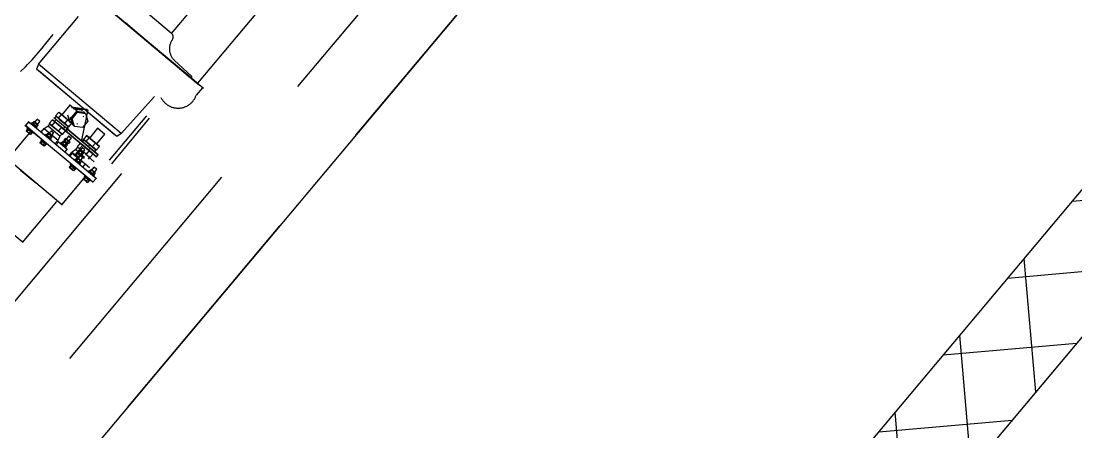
# Model space of a CAD drawing. Header units: millimetres. Extents: x 834140250 to 834644390, y 817877047 to 817987022.
# Drawn here: x 834540721 to 834541835, y 817953821 to 817954255 of the extents above; entities that cross this region are included whole.
import ezdxf

# ---------------------------------------------------------------- set-up
doc = ezdxf.new("R2010")
doc.units = ezdxf.units.MM
doc.header["$LTSCALE"] = 1000
doc.header["$MEASUREMENT"] = 0
doc.linetypes.add('3B52X-MAGP-P-L000_XB$0$HIDDEN', pattern=[0.375, 0.25, -0.125])
doc.layers.get('Defpoints').update_dxf_attribs({"color": 150})
for name, color, linetype in [('3B52X-MAGP-P-L000_XB$0$VPA060_Hatch', 252, 'Continuous'), ('3B52X-MAGP-P-L000_XB$0$VPA060_Hatch FRP', 250, 'Continuous'), ('3B52X-MAGP-P-L000_XB$0$VPA223_Wall-Block', 6, 'Continuous'), ('3B52X-MAGP-P-L000_XB$0$VPA500_Equipment', 9, 'Continuous'), ('3B52X-MAGP-P-L000_XB$0$VPA500_Plinth', 7, 'Continuous')]:
    doc.layers.add(name, color=color, linetype=linetype)

# ---------------------------------------------------------------- blocks, each defined once
blk = doc.blocks.new('3B52X-MAGP-P-L000_XB$0$A$C158534F2')
at = {"layer": '3B52X-MAGP-P-L000_XB$0$VPA060_Hatch FRP'}
h = blk.add_hatch(dxfattribs=at)
h.set_pattern_fill('ANSI37', color=256, scale=600)
h.set_pattern_definition([(5, (834233018.78, 817928326.99), (-6.5367, 74.7146), []), (95, (834233018.78, 817928326.99), (-74.7146, -6.5367), [])])
h.paths.add_polyline_path([(834230316.3, 817931834.8), (834230316.3, 817931834.8), (834228387.9, 817929536.7), (834228311.3, 817929600.9), (834232045.9, 817934051.7), (834230609.6, 817935256.9), (834230673.9, 817935333.5), (834234025.3, 817932521.3), (834233961, 817932444.7), (834232122.5, 817933987.4)])
blk = doc.blocks.new('GFA_GF')
at = {"layer": '3B52X-MAGP-P-L000_XB$0$VPA223_Wall-Block', "color": 253}
blk.add_lwpolyline([(-7969.4, 22061.6), (-8046, 22125.9), (-4311.4, 26576.6), (-5786.1, 27814), (-5721.8, 27890.6), (-2332.1, 25046.2), (-2396.3, 24969.6), (-4234.8, 26512.3), (-5976.8, 24436.3), (-3678.7, 22508), (-3215.9, 23059.5), (-3139.2, 22995.3), (-3730.6, 22290.5), (-3807.2, 22354.8), (-3742.9, 22431.4), (-6041.1, 24359.7), (-7969.4, 22061.6)], dxfattribs=at)
at = {"layer": '3B52X-MAGP-P-L000_XB$0$VPA500_Equipment', "color": 253, "linetype": '3B52X-MAGP-P-L000_XB$0$HIDDEN'}
for p, q in [((-5815.7, 25880.7), (-7422.6, 23965.6)), ((-6162.3, 25597.2), (-7486.5, 24019.2)), ((-6690.1, 25223.5), (-6568.2, 25121.2)), ((-6568.1, 25121.3), (-6690, 25223.6)), ((-6570.1, 25123), (-6688, 25221.9)), ((-6591.5, 25170.9), (-6637.2, 25209.2)), ((-6591.5, 25170.9), (-6566.7, 25200.5)), ((-6732.2, 25138.2), (-6690, 25188.6)), ((-6647.1, 25187.5), (-6642.1, 25183.3)), ((-6643, 25184), (-6640.4, 25181.9)), ((-6642.6, 25183.7), (-6636.9, 25179)), ((-6642.1, 25183.3), (-6639.6, 25181.2)), ((-6641.8, 25183.1), (-6637.7, 25179.6)), ((-6618.4, 25163.4), (-6640.4, 25181.9)), ((-6639.6, 25181.2), (-6633.5, 25176.1)), ((-6631.1, 25174.1), (-6633.5, 25176.1)), ((-6631.1, 25174.1), (-6609.2, 25155.7)), ((-6618.4, 25163.4), (-6615.8, 25161.2)), ((-6609.5, 25155.9), (-6615.8, 25161.2)), ((-6613.1, 25158.9), (-6607.4, 25154.2)), ((-6612.4, 25158.3), (-6608.2, 25154.8)), ((-6607.1, 25153.9), (-6609.5, 25155.9)), ((-6606.6, 25153.5), (-6609.2, 25155.7)), ((-6602.6, 25150.2), (-6607.1, 25153.9)), ((-6606.6, 25153.5), (-6600.2, 25148.1)), ((-6604.7, 25151.9), (-6599.1, 25147.2)), ((-6604, 25151.3), (-6599.8, 25147.8)), ((-6602.6, 25150.2), (-6600.9, 25148.7)), ((-6582.7, 25133.4), (-6600.9, 25148.7)), ((-6600.2, 25148.1), (-6597.9, 25146.2)), ((-6732.2, 25138.2), (-6734.4, 25133.2)), ((-6644.9, 25065), (-6732.2, 25138.2)), ((-6597.9, 25146.2), (-6594.1, 25143)), ((-6592.7, 25141.8), (-6594.1, 25143)), ((-6592.7, 25141.8), (-6576.4, 25128.1)), ((-6570.3, 25125.3), (-6588.8, 25142.5)), ((-6649.5, 25061.9), (-6734.4, 25133.2)), ((-6652.2, 25064.2), (-6731.6, 25130.8)), ((-6582.7, 25133.4), (-6580.2, 25131.3)), ((-6581.5, 25132.4), (-6575.8, 25127.7)), ((-6580.7, 25131.8), (-6576.6, 25128.3)), ((-6574.2, 25126.3), (-6580.2, 25131.3)), ((-6576.4, 25128.1), (-6570.7, 25123.4)), ((-6574, 25126.2), (-6576.4, 25128.1)), ((-6575.7, 25127.5), (-6571.5, 25124)), ((-6572.7, 25125), (-6574.2, 25126.3)), ((-6574, 25126.2), (-6568.5, 25121.5)), ((-6570.1, 25123), (-6570.3, 25125.3)), ((-6571.2, 25123.8), (-6572.7, 25125)), ((-6571.8, 25124.3), (-6571.3, 25123.9)), ((-6563.3, 25117.2), (-6571.3, 25123.9)), ((-6568.1, 25121.3), (-6570.1, 25123)), ((-6568.5, 25121.5), (-6567.2, 25120.4)), ((-6567.6, 25120.8), (-6562, 25116.1)), ((-6567.4, 25120.6), (-6567, 25120.3)), ((-6566.3, 25119.7), (-6567.2, 25120.4)), ((-6567.1, 25120.4), (-6562.1, 25116.1)), ((-6566.9, 25120.2), (-6562.7, 25116.7)), ((-6563.3, 25117.2), (-6561.7, 25115.9)), ((-6560.8, 25115.1), (-6562.1, 25116.1)), ((-6558.2, 25112.9), (-6561.7, 25115.9)), ((-6558, 25112.8), (-6560.8, 25115.1)), ((-6644.9, 25065), (-6609.6, 25104.1)), ((-6558.9, 25113.5), (-6565.6, 25105.5)), ((-6558.1, 25112.8), (-6558.2, 25112.9)), ((-6699, 25095.2), (-6707.7, 25084.9)), ((-6691.4, 25088.8), (-6699.3, 25095.5)), ((-6697.8, 25093.1), (-6680.8, 25090.7)), ((-6697, 25092.5), (-6680.1, 25090.1)), ((-6702, 25070), (-6715.9, 25081.7)), ((-6713.7, 25083.2), (-6715.4, 25081.2)), ((-6700.4, 25072), (-6714.3, 25083.7)), ((-6710.8, 25087.5), (-6714.1, 25083.6)), ((-6711.5, 25081.3), (-6714.1, 25083.6)), ((-6714.1, 25083.6), (-6710, 25080)), ((-6708.2, 25085.3), (-6711.5, 25081.3)), ((-6704.7, 25075.6), (-6711.5, 25081.3)), ((-6708.2, 25085.3), (-6710.8, 25087.5)), ((-6710.8, 25087.5), (-6706.6, 25084)), ((-6698, 25076.8), (-6710, 25086.8)), ((-6701.4, 25079.6), (-6708.2, 25085.3)), ((-6700, 25078.5), (-6708, 25085.1)), ((-6700, 25078.5), (-6708, 25085.1)), ((-6706.6, 25084), (-6699.8, 25078.3)), ((-6698.7, 25076.4), (-6701.3, 25084.5)), ((-6691.7, 25089), (-6700.3, 25078.7)), ((-6696.7, 25080.7), (-6698.3, 25081.9)), ((-6695.6, 25073.9), (-6698.3, 25081.9)), ((-6696.7, 25080.7), (-6691, 25087.5)), ((-6694.1, 25072.6), (-6696.7, 25080.7)), ((-6695.5, 25091.4), (-6687.1, 25090.2)), ((-6691, 25087.5), (-6692.5, 25088.8)), ((-6692.5, 25088.8), (-6684.1, 25087.6)), ((-6691, 25087.5), (-6682.6, 25086.4)), ((-6685.6, 25088.9), (-6687.1, 25090.2)), ((-6680.1, 25090.1), (-6686.4, 25059.9)), ((-6685, 25083.5), (-6684.3, 25082.8)), ((-6684, 25087.7), (-6684.8, 25088.4)), ((-6682.6, 25086.4), (-6684.1, 25087.6)), ((-6682.6, 25086.4), (-6680, 25078.3)), ((-6657.1, 25036.8), (-6617.8, 25083.7)), ((-6654.7, 25033.2), (-6615, 25081.4)), ((-6746.6, 25073.9), (-6742.9, 25070.9)), ((-6742.8, 25077.5), (-6746.1, 25073.6)), ((-6731.4, 25061.2), (-6746.1, 25073.6)), ((-6743.7, 25069.9), (-6745.4, 25067.9)), ((-6738.5, 25065.5), (-6744.4, 25070.5)), ((-6743.3, 25071.3), (-6744.2, 25070.3)), ((-6742.8, 25069.1), (-6743.7, 25069.9)), ((-6743.7, 25069.9), (-6742.3, 25068.7)), ((-6743.2, 25077.9), (-6739.5, 25074.8)), ((-6728.1, 25065.2), (-6742.8, 25077.5)), ((-6739.2, 25076.2), (-6740, 25075.2)), ((-6733.5, 25071.4), (-6739.4, 25076.4)), ((-6737, 25077.8), (-6738.7, 25075.8)), ((-6737.8, 25075.1), (-6738.7, 25075.8)), ((-6738.7, 25075.8), (-6737.3, 25074.6)), ((-6736.2, 25077.1), (-6737.8, 25075.1)), ((-6735.6, 25073.2), (-6737.8, 25075.1)), ((-6737.3, 25074.6), (-6735, 25072.7)), ((-6737, 25077.8), (-6735.6, 25076.6)), ((-6736.2, 25077.1), (-6737, 25077.8)), ((-6732.8, 25074.2), (-6736.8, 25077.6)), ((-6733.3, 25074.6), (-6736.3, 25077.1)), ((-6733.9, 25075.2), (-6736.2, 25077.1)), ((-6736.1, 25077), (-6733.6, 25080)), ((-6735.6, 25076.6), (-6733.4, 25074.7)), ((-6733.9, 25075.2), (-6735.6, 25073.2)), ((-6734.2, 25072), (-6735.6, 25073.2)), ((-6735, 25072.7), (-6734.2, 25072)), ((-6733.7, 25071.6), (-6734.5, 25070.6)), ((-6732.5, 25074), (-6734.2, 25072)), ((-6732.5, 25074), (-6733.9, 25075.2)), ((-6730.8, 25077.6), (-6733.8, 25080.1)), ((-6733.4, 25074.7), (-6730.9, 25077.7)), ((-6733.4, 25074.7), (-6732.5, 25074)), ((-6729.5, 25066.4), (-6726.1, 25070.3)), ((-6726.1, 25070.3), (-6722.1, 25073.3)), ((-6711.4, 25057.6), (-6726.1, 25069.9)), ((-6720.4, 25075.3), (-6722.1, 25073.3)), ((-6709.2, 25062.1), (-6722, 25072.8)), ((-6707, 25064.1), (-6720.9, 25075.7)), ((-6717.5, 25079.6), (-6720.8, 25075.6)), ((-6720.8, 25075.6), (-6716.6, 25072.1)), ((-6718.2, 25073.4), (-6720.8, 25075.6)), ((-6714.8, 25077.4), (-6718.2, 25073.4)), ((-6711.4, 25067.7), (-6718.2, 25073.4)), ((-6714.8, 25077.4), (-6717.5, 25079.6)), ((-6717.5, 25079.6), (-6713.3, 25076.1)), ((-6716.6, 25072.1), (-6709.8, 25066.4)), ((-6705.7, 25069.7), (-6715.6, 25078)), ((-6713.6, 25079.7), (-6715.2, 25077.7)), ((-6708, 25071.7), (-6714.8, 25077.4)), ((-6704, 25071.7), (-6714, 25080)), ((-6713.3, 25076.1), (-6706.5, 25070.4)), ((-6708, 25071.7), (-6711.4, 25067.7)), ((-6710, 25080), (-6703.1, 25074.3)), ((-6703.8, 25068.1), (-6708, 25071.7)), ((-6706.5, 25070.4), (-6703.8, 25068.1)), ((-6704.4, 25072), (-6706.1, 25070)), ((-6701.4, 25079.6), (-6704.7, 25075.6)), ((-6700.5, 25072.1), (-6704.7, 25075.6)), ((-6703.1, 25074.3), (-6700.5, 25072.1)), ((-6700.9, 25072.4), (-6702.6, 25070.5)), ((-6697.2, 25076.1), (-6701.4, 25079.6)), ((-6697.2, 25076.1), (-6700.5, 25072.1)), ((-6699.8, 25078.3), (-6697.2, 25076.1)), ((-6695.7, 25073.8), (-6696.5, 25074.5)), ((-6694.1, 25072.6), (-6695.6, 25073.9)), ((-6685.7, 25071.4), (-6694.1, 25072.6)), ((-6691.7, 25075.5), (-6690.9, 25074.9)), ((-6680, 25078.3), (-6685.7, 25071.4)), ((-6669.7, 25070.6), (-6678.3, 25060.3)), ((-6662, 25064.2), (-6670, 25070.8)), ((-6764.7, 25037.9), (-6739.5, 25068)), ((-6744.5, 25067.1), (-6745.4, 25067.9)), ((-6745.4, 25067.9), (-6744, 25066.7)), ((-6741.1, 25064.3), (-6745.1, 25067.6)), ((-6742.8, 25069.1), (-6744.5, 25067.1)), ((-6742.2, 25065.2), (-6744.5, 25067.1)), ((-6744, 25066.7), (-6741.7, 25064.8)), ((-6740.6, 25067.2), (-6742.8, 25069.1)), ((-6742.3, 25068.7), (-6740, 25066.8)), ((-6740.6, 25067.2), (-6742.2, 25065.2)), ((-6740.8, 25064.1), (-6742.2, 25065.2)), ((-6741.7, 25064.8), (-6740.8, 25064.1)), ((-6739.2, 25066), (-6740.8, 25064.1)), ((-6739.2, 25066), (-6740.6, 25067.2)), ((-6740, 25066.8), (-6739.2, 25066)), ((-6739.8, 25068.2), (-6738.5, 25067.2)), ((-6739.5, 25068), (-6729.8, 25059.9)), ((-6737.8, 25066.6), (-6738.7, 25065.6)), ((-6723.6, 25054.7), (-6731.4, 25061.2)), ((-6728.7, 25058.9), (-6729.5, 25057.9)), ((-6720.3, 25058.7), (-6728.1, 25065.2)), ((-6724.5, 25063.9), (-6725.3, 25062.9)), ((-6718.8, 25059.1), (-6724.7, 25064.1)), ((-6722.3, 25065.5), (-6724, 25063.5)), ((-6724, 25063.5), (-6722.6, 25062.3)), ((-6723.1, 25062.8), (-6724, 25063.5)), ((-6721.5, 25064.7), (-6723.1, 25062.8)), ((-6720.9, 25060.8), (-6723.1, 25062.8)), ((-6722.6, 25062.3), (-6720.3, 25060.4)), ((-6721.5, 25064.7), (-6722.3, 25065.5)), ((-6722.3, 25065.5), (-6721, 25064.3)), ((-6718.1, 25061.9), (-6722.1, 25065.2)), ((-6718.6, 25062.3), (-6721.6, 25064.8)), ((-6721.5, 25064.7), (-6719, 25067.7)), ((-6719.2, 25062.8), (-6721.5, 25064.7)), ((-6721, 25064.3), (-6718.7, 25062.4)), ((-6719.2, 25062.8), (-6720.9, 25060.8)), ((-6719.5, 25059.7), (-6720.9, 25060.8)), ((-6720.3, 25060.4), (-6719.5, 25059.7)), ((-6674.7, 25020.4), (-6720.3, 25058.7)), ((-6719, 25059.3), (-6719.8, 25058.3)), ((-6717.8, 25061.7), (-6719.5, 25059.7)), ((-6717.8, 25061.7), (-6719.2, 25062.8)), ((-6716.1, 25065.3), (-6719.1, 25067.8)), ((-6718.7, 25062.4), (-6716.2, 25065.4)), ((-6718.7, 25062.4), (-6717.8, 25061.7)), ((-6711.5, 25058), (-6709.2, 25062.5)), ((-6707.2, 25064.2), (-6711.4, 25067.7)), ((-6709.8, 25066.4), (-6707.2, 25064.2)), ((-6707.6, 25064.5), (-6709.2, 25062.5)), ((-6703.8, 25068.1), (-6707.2, 25064.2)), ((-6703.7, 25060), (-6705.4, 25058)), ((-6702.8, 25059.2), (-6704.5, 25057.3)), ((-6704.1, 25068.3), (-6689.3, 25055.9)), ((-6679.3, 25047.6), (-6704.1, 25068.3)), ((-6702.8, 25059.2), (-6703.7, 25060)), ((-6703.7, 25060), (-6702.3, 25058.8)), ((-6699.4, 25056.4), (-6703.4, 25059.7)), ((-6699.9, 25056.8), (-6702.9, 25059.3)), ((-6702.8, 25059.2), (-6700.3, 25062.2)), ((-6700.6, 25057.3), (-6702.8, 25059.2)), ((-6702.3, 25058.8), (-6700, 25056.9)), ((-6677.6, 25049.5), (-6701.3, 25069.4)), ((-6701.3, 25069.4), (-6686.5, 25057)), ((-6697.4, 25059.8), (-6700.4, 25062.3)), ((-6700.1, 25056.9), (-6697.6, 25059.9)), ((-6684.4, 25058.6), (-6686.1, 25056.6)), ((-6671, 25047.4), (-6684.9, 25059)), ((-6681.5, 25062.9), (-6684.8, 25058.9)), ((-6682.2, 25056.7), (-6684.8, 25058.9)), ((-6684.8, 25058.9), (-6680.6, 25055.4)), ((-6678.8, 25060.7), (-6682.2, 25056.7)), ((-6678.8, 25060.7), (-6681.5, 25062.9)), ((-6681.5, 25062.9), (-6677.3, 25059.4)), ((-6668.7, 25052.2), (-6680.6, 25062.2)), ((-6672, 25055), (-6678.8, 25060.7)), ((-6670.7, 25053.9), (-6678.6, 25060.5)), ((-6670.7, 25053.9), (-6678.6, 25060.5)), ((-6670.7, 25053.9), (-6678.6, 25060.5)), ((-6677.3, 25059.4), (-6670.5, 25053.7)), ((-6662.3, 25064.4), (-6671, 25054.1)), ((-6644.9, 25065), (-6649.5, 25061.9)), ((-6729, 25057.5), (-6730.7, 25055.5)), ((-6729.8, 25054.8), (-6730.7, 25055.5)), ((-6730.7, 25055.5), (-6729.3, 25054.4)), ((-6726.4, 25052), (-6730.4, 25055.3)), ((-6728.1, 25056.8), (-6729.8, 25054.8)), ((-6727.5, 25052.9), (-6729.8, 25054.8)), ((-6723.8, 25053.1), (-6729.7, 25058.1)), ((-6729.3, 25054.4), (-6727, 25052.5)), ((-6728.1, 25056.8), (-6729, 25057.5)), ((-6729, 25057.5), (-6727.6, 25056.4)), ((-6725.9, 25054.9), (-6728.1, 25056.8)), ((-6727.6, 25056.4), (-6725.3, 25054.5)), ((-6725.9, 25054.9), (-6727.5, 25052.9)), ((-6726.1, 25051.7), (-6727.5, 25052.9)), ((-6727, 25052.5), (-6726.1, 25051.7)), ((-6724.5, 25053.7), (-6726.1, 25051.7)), ((-6724.5, 25053.7), (-6725.9, 25054.9)), ((-6725.3, 25054.5), (-6724.5, 25053.7)), ((-6723.2, 25054.3), (-6724, 25053.3)), ((-6678, 25016.4), (-6723.6, 25054.7)), ((-6714.8, 25054.1), (-6711.5, 25058)), ((-6713.5, 25053), (-6711, 25056)), ((-6701.5, 25047.9), (-6711.4, 25056.3)), ((-6703.4, 25049.6), (-6709.4, 25054.6)), ((-6708.3, 25055.4), (-6709.2, 25054.4)), ((-6702.6, 25050.6), (-6708.6, 25055.6)), ((-6706.2, 25057), (-6707.9, 25055)), ((-6707.9, 25055), (-6706.5, 25053.8)), ((-6707, 25054.3), (-6707.9, 25055)), ((-6705.3, 25056.3), (-6707, 25054.3)), ((-6704.7, 25052.4), (-6707, 25054.3)), ((-6706.5, 25053.8), (-6704.2, 25051.9)), ((-6705.3, 25056.3), (-6706.2, 25057)), ((-6706.2, 25057), (-6704.8, 25055.8)), ((-6701.9, 25053.4), (-6705.9, 25056.8)), ((-6705.8, 25056.6), (-6704.9, 25057.6)), ((-6705.4, 25058), (-6704, 25056.8)), ((-6704.5, 25057.3), (-6705.4, 25058)), ((-6703.1, 25054.4), (-6705.3, 25056.3)), ((-6701.1, 25054.4), (-6705.1, 25057.7)), ((-6704.8, 25055.8), (-6702.5, 25053.9)), ((-6703.1, 25054.4), (-6704.7, 25052.4)), ((-6703.3, 25051.2), (-6704.7, 25052.4)), ((-6702.2, 25055.3), (-6704.5, 25057.3)), ((-6704.3, 25045.3), (-6701.8, 25048.3)), ((-6704.2, 25051.9), (-6703.3, 25051.2)), ((-6704, 25056.8), (-6701.7, 25054.9)), ((-6702.8, 25050.8), (-6703.7, 25049.8)), ((-6701.7, 25053.2), (-6703.3, 25051.2)), ((-6701.7, 25053.2), (-6703.1, 25054.4)), ((-6702.5, 25053.9), (-6701.7, 25053.2)), ((-6700.6, 25057.3), (-6702.2, 25055.3)), ((-6700.8, 25054.2), (-6702.2, 25055.3)), ((-6702.1, 25053.6), (-6701.3, 25054.5)), ((-6701.7, 25054.9), (-6700.8, 25054.2)), ((-6699.2, 25056.2), (-6700.8, 25054.2)), ((-6699.2, 25056.2), (-6700.6, 25057.3)), ((-6700, 25056.9), (-6699.2, 25056.2)), ((-6696.8, 25045.7), (-6692.7, 25048.7)), ((-6691.1, 25050.7), (-6692.7, 25048.7)), ((-6692.7, 25048.2), (-6690.3, 25046.2)), ((-6688.1, 25055), (-6691.5, 25051)), ((-6688.8, 25048.8), (-6691.5, 25051)), ((-6689.3, 25047.9), (-6691, 25045.9)), ((-6689.3, 25055.9), (-6670.8, 25040.5)), ((-6688.4, 25047.2), (-6689.3, 25047.9)), ((-6689.3, 25047.9), (-6687.9, 25046.7)), ((-6685.1, 25044.3), (-6689, 25047.7)), ((-6685.5, 25052.8), (-6688.8, 25048.8)), ((-6682, 25043.1), (-6688.8, 25048.8)), ((-6685.6, 25044.8), (-6688.5, 25047.3)), ((-6688.4, 25047.2), (-6685.9, 25050.1)), ((-6685.5, 25052.8), (-6688.1, 25055)), ((-6688.1, 25055), (-6683.9, 25051.4)), ((-6672.7, 25045.4), (-6686.6, 25057.1)), ((-6686.5, 25057), (-6669.2, 25042.4)), ((-6683.1, 25047.7), (-6686, 25050.2)), ((-6685.7, 25044.8), (-6683.2, 25047.8)), ((-6678.7, 25047), (-6685.5, 25052.8)), ((-6683.9, 25051.4), (-6677.1, 25045.7)), ((-6675.4, 25051), (-6682.2, 25056.7)), ((-6680.6, 25055.4), (-6673.8, 25049.7)), ((-6678, 25053.2), (-6679.7, 25051.2)), ((-6679.3, 25047.6), (-6677.6, 25049.5)), ((-6670.8, 25040.5), (-6679.3, 25047.6)), ((-6669.2, 25042.4), (-6677.6, 25049.5)), ((-6672, 25055), (-6675.4, 25051)), ((-6671.2, 25047.5), (-6675.4, 25051)), ((-6673.8, 25049.7), (-6671.2, 25047.5)), ((-6671.6, 25047.8), (-6673.2, 25045.8)), ((-6667.8, 25051.5), (-6672, 25055)), ((-6667.8, 25051.5), (-6671.2, 25047.5)), ((-6670.5, 25053.7), (-6667.8, 25051.5)), ((-6700.1, 25041.7), (-6696.8, 25045.7)), ((-6699.1, 25040.9), (-6696.6, 25043.9)), ((-6687.1, 25035.9), (-6697, 25044.2)), ((-6696.7, 25045.2), (-6693.4, 25042.5)), ((-6689.1, 25037.5), (-6695, 25042.5)), ((-6694, 25043.3), (-6694.8, 25042.4)), ((-6688.7, 25032.1), (-6694.6, 25037.1)), ((-6693.6, 25037.9), (-6694.4, 25036.9)), ((-6687.8, 25033.1), (-6693.8, 25038.1)), ((-6691.8, 25044.9), (-6693.5, 25042.9)), ((-6692.6, 25042.2), (-6693.5, 25042.9)), ((-6693.5, 25042.9), (-6692.1, 25041.8)), ((-6691.4, 25039.5), (-6693.1, 25037.5)), ((-6693.1, 25037.5), (-6691.7, 25036.4)), ((-6692.2, 25036.8), (-6693.1, 25037.5)), ((-6690.9, 25044.2), (-6692.6, 25042.2)), ((-6690.3, 25040.3), (-6692.6, 25042.2)), ((-6690.5, 25038.8), (-6692.2, 25036.8)), ((-6689.9, 25034.9), (-6692.2, 25036.8)), ((-6692.1, 25041.8), (-6689.8, 25039.9)), ((-6690.9, 25044.2), (-6691.8, 25044.9)), ((-6691.8, 25044.9), (-6690.4, 25043.8)), ((-6691.7, 25036.4), (-6689.4, 25034.5)), ((-6691.5, 25044.7), (-6687.7, 25041.4)), ((-6691.4, 25044.6), (-6690.6, 25045.6)), ((-6691.4, 25039.5), (-6690, 25038.3)), ((-6690.5, 25038.8), (-6691.4, 25039.5)), ((-6687.2, 25035.9), (-6691.1, 25039.3)), ((-6690.1, 25045.2), (-6691, 25045.9)), ((-6691, 25045.9), (-6689.6, 25044.8)), ((-6688.7, 25042.3), (-6690.9, 25044.2)), ((-6690.7, 25045.7), (-6686.8, 25042.4)), ((-6687.7, 25036.4), (-6690.6, 25038.9)), ((-6690.5, 25038.8), (-6688, 25041.7)), ((-6688.3, 25036.9), (-6690.5, 25038.8)), ((-6690.4, 25043.8), (-6688.2, 25041.9)), ((-6688.7, 25042.3), (-6690.3, 25040.3)), ((-6688.9, 25039.1), (-6690.3, 25040.3)), ((-6688.4, 25047.2), (-6690.1, 25045.2)), ((-6687.8, 25043.3), (-6690.1, 25045.2)), ((-6690, 25038.3), (-6687.7, 25036.4)), ((-6688.3, 25036.9), (-6689.9, 25034.9)), ((-6689.2, 25042.7), (-6689.7, 25043.1)), ((-6689.6, 25044.8), (-6687.3, 25042.8)), ((-6689.2, 25042.7), (-6686.5, 25040.5)), ((-6688.3, 25043.7), (-6688.9, 25044.1)), ((-6687.3, 25041.1), (-6688.7, 25042.3)), ((-6686.2, 25045.3), (-6688.4, 25047.2)), ((-6688.3, 25043.7), (-6685.7, 25041.5)), ((-6686.9, 25035.7), (-6688.3, 25036.9)), ((-6688.2, 25041.9), (-6687.3, 25041.1)), ((-6685.2, 25039.3), (-6688.1, 25041.8)), ((-6687.9, 25046.7), (-6685.7, 25044.8)), ((-6686.2, 25045.3), (-6687.8, 25043.3)), ((-6686.4, 25042.1), (-6687.8, 25043.3)), ((-6687.8, 25036.5), (-6685.3, 25039.4)), ((-6687.7, 25041.4), (-6687.3, 25041.2)), ((-6687.7, 25037.2), (-6678.2, 25029.3)), ((-6687.7, 25036.4), (-6686.9, 25035.7)), ((-6687.3, 25042.8), (-6686.4, 25042.1)), ((-6687.3, 25041.2), (-6684.7, 25039)), ((-6686.8, 25042.4), (-6686.5, 25042.2)), ((-6686.5, 25042.2), (-6683.9, 25040)), ((-6684.7, 25039), (-6686.5, 25040.5)), ((-6684.8, 25044.1), (-6686.4, 25042.1)), ((-6684.8, 25044.1), (-6686.2, 25045.3)), ((-6685.7, 25044.8), (-6684.8, 25044.1)), ((-6683.9, 25040), (-6685.7, 25041.5)), ((-6683.9, 25040), (-6684.7, 25039)), ((-6682.7, 25043.2), (-6673.3, 25035.3)), ((-6678.7, 25047), (-6682, 25043.1)), ((-6677.8, 25039.6), (-6682, 25043.1)), ((-6680.5, 25041.8), (-6677.8, 25039.6)), ((-6678.2, 25039.9), (-6679.9, 25037.9)), ((-6674.5, 25043.5), (-6678.7, 25047)), ((-6674.5, 25043.5), (-6677.8, 25039.6)), ((-6677.1, 25045.7), (-6674.5, 25043.5)), ((-6670.8, 25040.5), (-6669.2, 25042.4)), ((-6712.7, 24994.2), (-6759.4, 25033.4)), ((-6751.2, 25026.5), (-6735.1, 25013)), ((-6698.1, 25031.6), (-6699.7, 25029.6)), ((-6698.9, 25028.9), (-6699.7, 25029.6)), ((-6699.7, 25029.6), (-6698.3, 25028.4)), ((-6695.5, 25026), (-6699.5, 25029.3)), ((-6697.2, 25030.8), (-6698.9, 25028.9)), ((-6696.6, 25026.9), (-6698.9, 25028.9)), ((-6692.8, 25027.2), (-6698.8, 25032.2)), ((-6697.7, 25033), (-6698.6, 25032)), ((-6698.3, 25028.4), (-6696.1, 25026.5)), ((-6697.2, 25030.8), (-6698.1, 25031.6)), ((-6698.1, 25031.6), (-6696.7, 25030.4)), ((-6692, 25028.2), (-6697.9, 25033.2)), ((-6694.9, 25028.9), (-6697.2, 25030.8)), ((-6696.7, 25030.4), (-6694.4, 25028.5)), ((-6694.9, 25028.9), (-6696.6, 25026.9)), ((-6695.2, 25025.8), (-6696.6, 25026.9)), ((-6696.1, 25026.5), (-6695.2, 25025.8)), ((-6693.5, 25027.8), (-6695.2, 25025.8)), ((-6693.5, 25027.8), (-6694.9, 25028.9)), ((-6694.4, 25028.5), (-6693.5, 25027.8)), ((-6692.2, 25028.4), (-6693.1, 25027.4)), ((-6688.5, 25033.7), (-6689.9, 25034.9)), ((-6674.8, 25013.7), (-6689.5, 25026)), ((-6689.4, 25034.5), (-6688.5, 25033.7)), ((-6688.1, 25033.3), (-6688.9, 25032.3)), ((-6686.9, 25035.7), (-6688.5, 25033.7)), ((-6671.4, 25017.7), (-6686.1, 25030)), ((-6685.4, 25029.4), (-6682.1, 25033.4)), ((-6678.9, 25025.6), (-6679.7, 25024.6)), ((-6673.1, 25020.8), (-6679.1, 25025.8)), ((-6676.7, 25027.2), (-6678.4, 25025.2)), ((-6678.4, 25025.2), (-6677, 25024)), ((-6677.5, 25024.5), (-6678.4, 25025.2)), ((-6675.8, 25026.5), (-6677.5, 25024.5)), ((-6676.7, 25027.2), (-6675.3, 25026)), ((-6675.8, 25026.5), (-6676.7, 25027.2)), ((-6672.5, 25023.6), (-6676.4, 25026.9)), ((-6673, 25024), (-6675.9, 25026.5)), ((-6675.8, 25026.4), (-6673.3, 25029.4)), ((-6673.6, 25024.5), (-6675.8, 25026.5)), ((-6675.3, 25026), (-6673.1, 25024.1)), ((-6670.5, 25027), (-6673.4, 25029.5)), ((-6673.1, 25024.1), (-6670.6, 25027.1)), ((-6707.4, 24989.7), (-6682.1, 25019.9)), ((-6683.4, 25019.2), (-6685, 25017.3)), ((-6684.2, 25016.5), (-6685, 25017.3)), ((-6685, 25017.3), (-6683.7, 25016.1)), ((-6680.8, 25013.7), (-6684.8, 25017)), ((-6682.5, 25018.5), (-6684.2, 25016.5)), ((-6681.9, 25014.6), (-6684.2, 25016.5)), ((-6678.1, 25014.8), (-6684.1, 25019.8)), ((-6683, 25020.6), (-6683.9, 25019.6)), ((-6683.7, 25016.1), (-6681.4, 25014.2)), ((-6682.5, 25018.5), (-6683.4, 25019.2)), ((-6683.4, 25019.2), (-6682, 25018.1)), ((-6680.2, 25016.6), (-6682.5, 25018.5)), ((-6682, 25018.1), (-6679.7, 25016.2)), ((-6680.2, 25016.6), (-6681.9, 25014.6)), ((-6680.5, 25013.4), (-6681.9, 25014.6)), ((-6681.4, 25014.2), (-6680.5, 25013.4)), ((-6678.8, 25015.4), (-6680.5, 25013.4)), ((-6678.8, 25015.4), (-6680.2, 25016.6)), ((-6679.7, 25016.2), (-6678.8, 25015.4)), ((-6677.5, 25016), (-6678.4, 25015)), ((-6674.3, 25013.3), (-6678, 25016.4)), ((-6675.2, 25022.6), (-6677.5, 25024.5)), ((-6677, 25024), (-6674.7, 25022.1)), ((-6676.1, 25023.3), (-6676.9, 25022.3)), ((-6673.6, 25024.5), (-6675.2, 25022.6)), ((-6673.8, 25021.4), (-6675.2, 25022.6)), ((-6671.4, 25017.7), (-6674.8, 25013.7)), ((-6674.7, 25022.1), (-6673.8, 25021.4)), ((-6671, 25017.3), (-6674.7, 25020.4)), ((-6673.4, 25021), (-6674.2, 25020)), ((-6672.2, 25023.4), (-6673.8, 25021.4)), ((-6672.2, 25023.4), (-6673.6, 25024.5)), ((-6673.1, 25024.1), (-6672.2, 25023.4)), ((-6749.1, 24950.1), (-6712.8, 24993.4)), ((-6708.4, 24990.6), (-6720.3, 25000.5)), ((-6749.4, 24950.5), (-6796.1, 24989.7)), ((-6707.1, 24989.5), (-6708.4, 24990.6))]:
    blk.add_line(p, q, dxfattribs=at)
blk.add_lwpolyline([(-8191.7, 24480.4), (-6520.4, 26472.1), (-5754.4, 25829.3), (-7425.6, 23837.6)], close=True, dxfattribs=at)
blk.add_lwpolyline([(-6751.1, 25130.7), (-6746.1, 25135.6), (-6743.7, 25138), (-6741.3, 25140.5), (-6739, 25143), (-6736.8, 25145.4), (-6734.6, 25147.9), (-6730.4, 25152.8), (-6728.4, 25155.2), (-6724.5, 25160.1), (-6716.8, 25169.8)], dxfattribs=at)
for centre, radius, start, end in [((-6594.7, 25167.1), 4.9, 323.4488, 50), ((-6577.6, 25154.5), 16.3, 143.4488, 227), ((-6584.7, 25112.1), 20.2, 206.0598, 341.0316), ((-6696.8, 25069.1), 5.8, 171.5842, 213.5872), ((-6697.4, 25070.7), 3.98, 170.2543, 215.1058), ((-6683.4, 25058.1), 3.27, 156.2331, 219.3071)]:
    blk.add_arc(centre, radius, start, end, dxfattribs=at)
at = {"layer": '3B52X-MAGP-P-L000_XB$0$VPA500_Plinth', "color": 253}
blk.add_lwpolyline([(-8191.7, 24480.4), (-6520.4, 26472.1), (-5754.4, 25829.3), (-7425.6, 23837.6)], close=True, dxfattribs=at)
at = {"layer": 'Defpoints', "color": 253, "ltscale": 500}
blk.add_lwpolyline([(-6041.1, 24359.7), (-6041.1, 24359.7), (-7969.4, 22061.6), (-8046, 22125.9), (-4311.4, 26576.6), (-5747.8, 27781.8), (-5683.5, 27858.4), (-2332.1, 25046.2), (-2396.3, 24969.6), (-4234.8, 26512.3), (-6041.1, 24359.7)], dxfattribs=at)
at = {"layer": '3B52X-MAGP-P-L000_XB$0$VPA060_Hatch', "color": 253}
blk.add_blockref('3B52X-MAGP-P-L000_XB$0$A$C158534F2', (-834236357.4, -817907475), dxfattribs=at)

msp = doc.modelspace()

# ---------------------------------------------------------------- block references
msp.add_blockref('GFA_GF', (834547471.4, 817929071.1))

doc.saveas('drawing.dxf')
